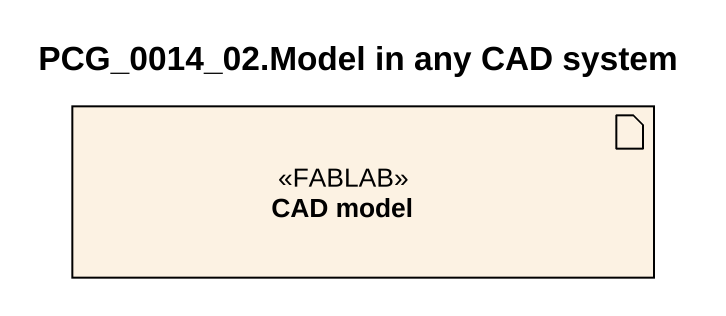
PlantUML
@startuml
title PCG_0014_02.Model in any CAD system
artifact "CAD model" as CAD_model <<FABLAB>>
@enduml
